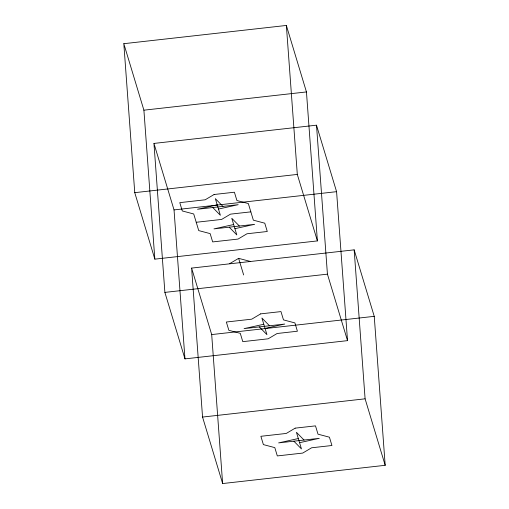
<?xml version="1.0" encoding="UTF-8"?>
<svg xmlns="http://www.w3.org/2000/svg" width="509" height="509" viewBox="0 0 509 509"><rect width="100%" height="100%" fill="white"/><g stroke="black" fill="none" stroke-linecap="round" stroke-linejoin="round"><path stroke-width="0.76" d="M229.724 263.637L238.626 258.343L250.04 261.359M217.228 204.892L197.537 209.244L238.174 204.688L218.482 209.046M233.663 224.526L213.971 228.885L254.608 224.323L234.923 228.681M263.796 324.258L244.104 328.617L284.741 324.055L265.049 328.413M298.319 438.535L278.627 442.894L319.264 438.332L299.572 442.69M123.814 43.691L286.363 25.45L306.45 91.938L317.393 240.91L154.844 259.151L134.758 192.663L123.814 43.691L143.901 110.179L154.844 259.151M143.901 110.179L306.45 91.938M153.947 143.423L316.496 125.182L336.583 191.67L347.52 340.642L184.971 358.883L164.884 292.395L153.947 143.423L174.033 209.912L184.971 358.883M134.758 192.663L297.307 174.422L317.393 240.91M174.033 209.912L336.583 191.67M250.848 211.859L230.526 214.136L221.625 219.43L196.226 222.28M191.607 268.09L354.156 249.849L374.242 316.337L385.186 465.309L222.637 483.55L202.55 417.062L191.607 268.09L211.693 334.578L222.637 483.55M164.884 292.395L327.433 274.154L347.52 340.642M211.693 334.578L374.242 316.337M202.55 417.062L365.099 398.821L385.186 465.309M222.936 206.393L215.345 198.656L220.365 215.275L212.775 207.538M239.37 226.034L231.78 218.291L236.806 234.916L229.215 227.173M269.503 325.766L261.912 318.023L266.932 334.648L259.342 326.905M304.026 440.043L296.435 432.306L301.455 448.925L293.865 441.182M238.626 258.343L243.652 274.962M354.156 249.849L365.099 398.821M316.496 125.182L327.433 274.154M286.363 25.45L297.307 174.422M214.092 194.502L205.184 199.795L179.785 202.646L182.298 210.955L193.713 213.971L198.733 230.596L210.147 233.612L212.66 241.921L238.059 239.071L246.96 233.777L267.282 231.493L264.769 223.184L253.355 220.168L248.335 203.549L236.92 200.533L234.407 192.217L214.092 194.502M260.653 313.868L251.751 319.168L226.352 322.019L228.865 330.328L240.28 333.344L242.787 341.654L268.186 338.803L277.093 333.51L297.409 331.225L294.902 322.916L283.488 319.9L280.974 311.591L260.653 313.868M295.182 428.145L286.274 433.445L260.875 436.296L263.388 444.605L274.803 447.621L277.31 455.93L302.709 453.08L311.616 447.786L331.932 445.509L329.425 437.193L318.01 434.177L315.497 425.868L295.182 428.145"/></g></svg>
